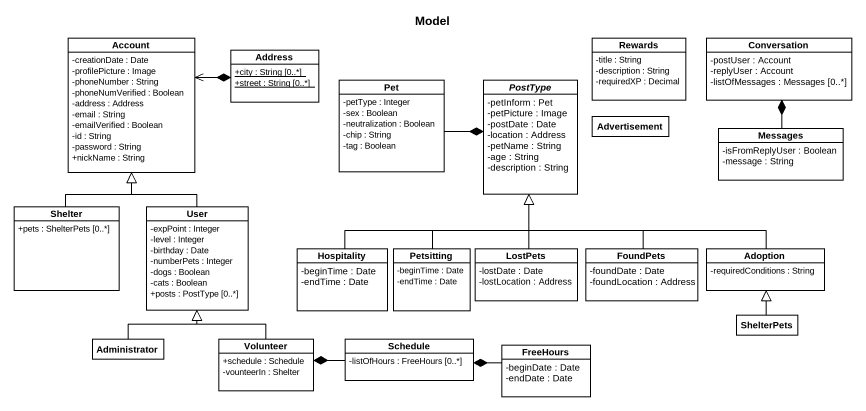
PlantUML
@startuml
title Model
hide circle
hide empty members
skinparam classAttributeIconSize 0
class Account {
  -creationDate : Date
  -profilePicture : Image
  -phoneNumber : String
  -phoneNumVerified : Boolean
  -address : Address
  -email : String
  -emailVerified : Boolean
  -id : String
  -password : String
  +nickName : String
}
class Address {
  {static} +city : String [0..*]
  {static} +street : String [0..*]
}
class Rewards {
  -title : String
  -description : String
  -requiredXP : Decimal
}
class Conversation {
  -postUser : Account
  -replyUser : Account
  -listOfMessages : Messages [0..*]
}
class Pet {
  -petType : Integer
  -sex : Boolean
  -neutralization : Boolean
  -chip : String
  -tag : Boolean
}
abstract class PostType {
  -petInform : Pet
  -petPicture : Image
  -postDate : Date
  -location : Address
  -petName : String
  -age : String
  -description : String
}
class Advertisement
class Messages {
  -isFromReplyUser : Boolean
  -message : String
}
class Shelter {
  +pets : ShelterPets [0..*]
}
class User {
  -expPoint : Integer
  -level : Integer
  -birthday : Date
  -numberPets : Integer
  -dogs : Boolean
  -cats : Boolean
  +posts : PostType [0..*]
}
class Hospitality {
  -beginTime : Date
  -endTime : Date
}
class Petsitting {
  -beginTime : Date
  -endTime : Date
}
class LostPets {
  -lostDate : Date
  -lostLocation : Address
}
class FoundPets {
  -foundDate : Date
  -foundLocation : Address
}
class Adoption {
  -requiredConditions : String
}
class ShelterPets
class Administrator
class Volunteer {
  +schedule : Schedule
  -vounteerIn : Shelter
}
class Schedule {
  -listOfHours : FreeHours [0..*]
}
class FreeHours {
  -beginDate : Date
  -endDate : Date
}
Address *-left-> Account
Conversation *-- Messages
PostType *-left- Pet
Shelter -up-|> Account
User -up-|> Account
Hospitality -up-|> PostType
Petsitting -up-|> PostType
LostPets -up-|> PostType
FoundPets -up-|> PostType
Adoption -left-|> PostType
ShelterPets -up-|> Adoption
Administrator -up-|> User
Volunteer -up-|> User
Volunteer *-right- Schedule
Schedule *-right- FreeHours
@enduml
